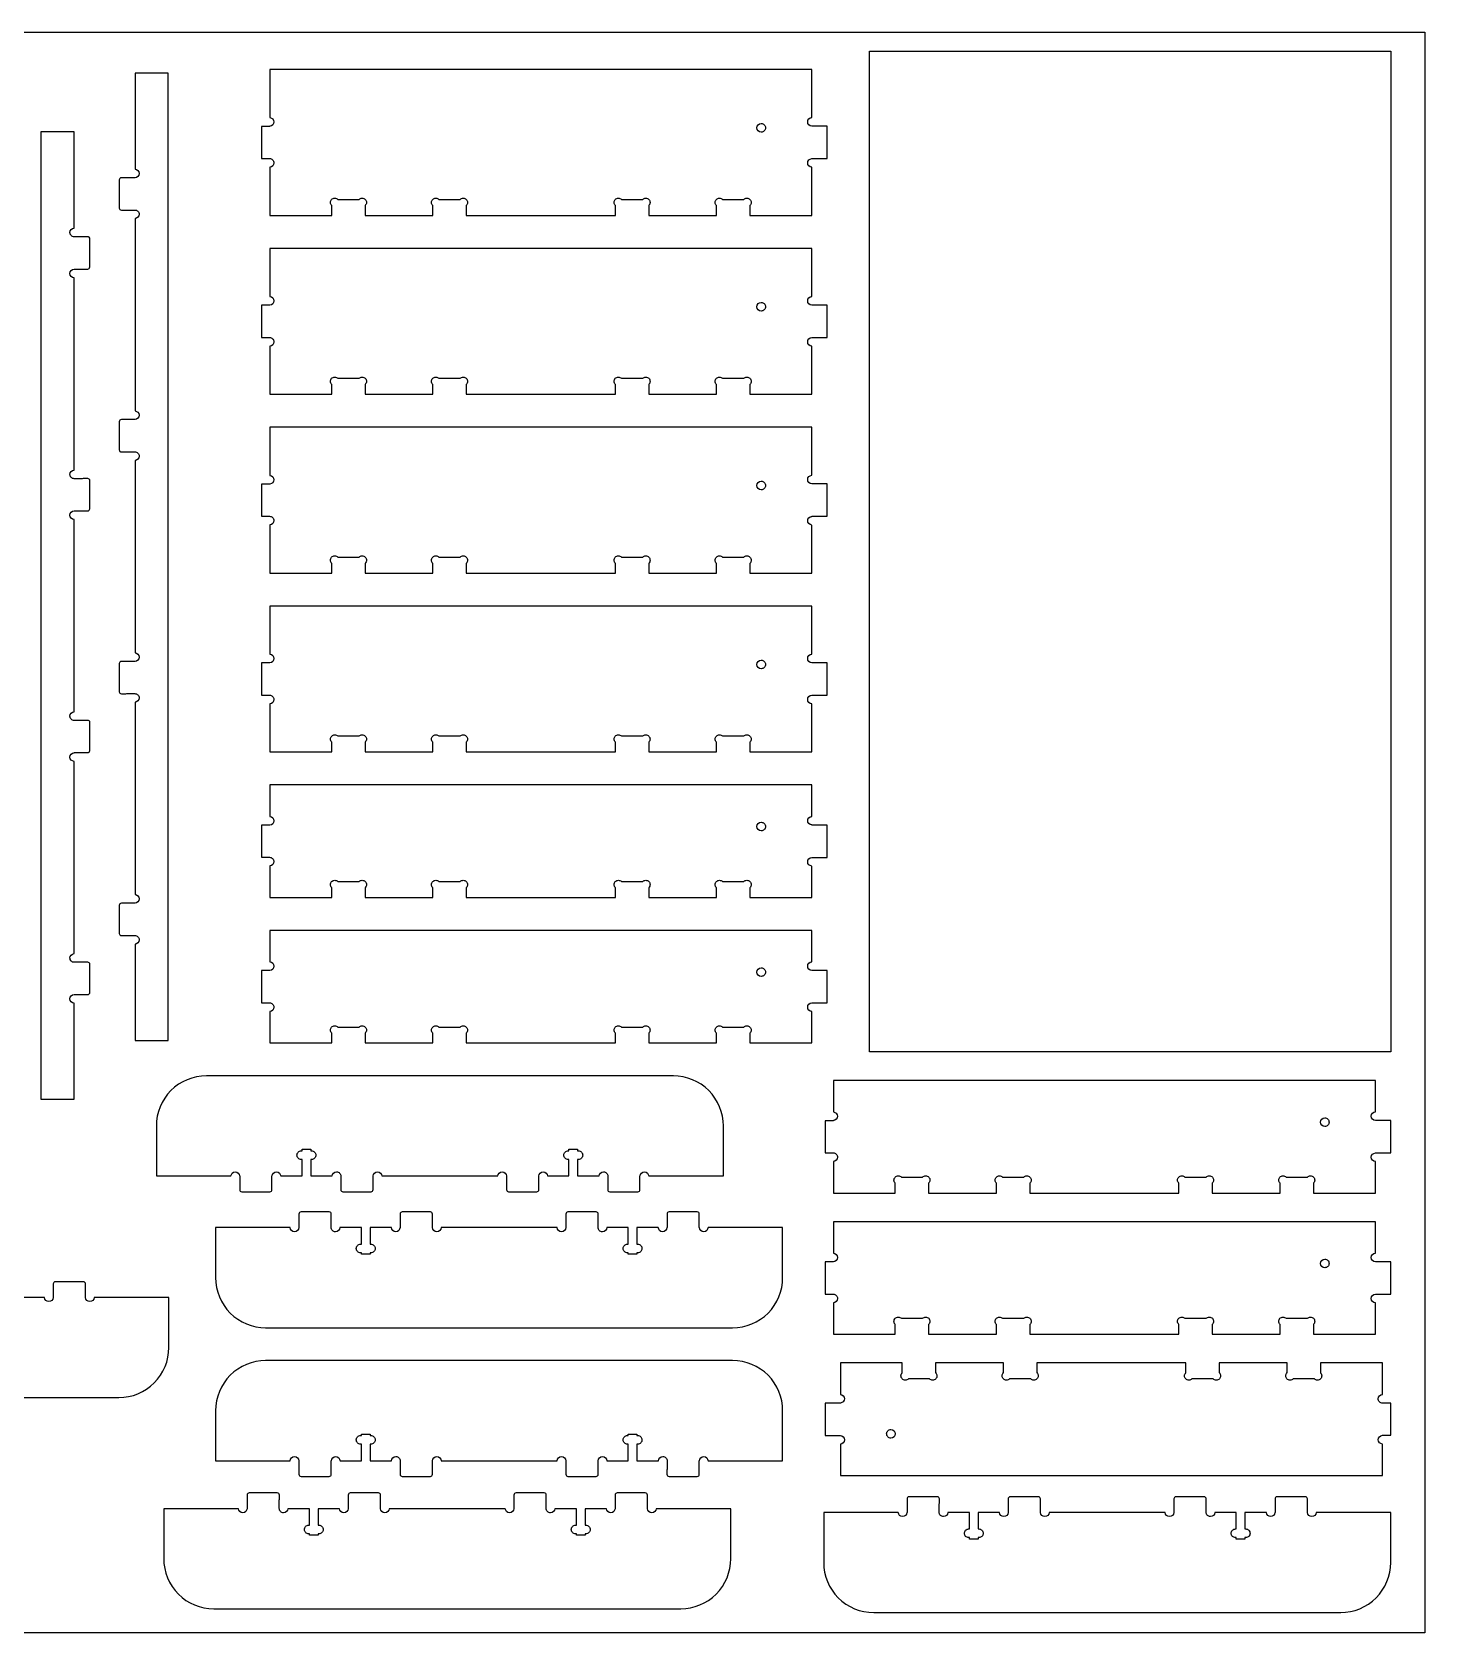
# Model space of a CAD drawing. Header units: millimetres. Extents: x 2352 to 2545, y 2416 to 2614.
# Drawn here: x 2502.78 to 2544.54, y 2465.46 to 2513.46 of the extents above; entities that cross this region are included whole.
import ezdxf

# ---------------------------------------------------------------- set-up
doc = ezdxf.new("R2010")
doc.units = ezdxf.units.MM
doc.layers.add('Layer_1', color=70, linetype='Continuous')

msp = doc.modelspace()

# ---------------------------------------------------------------- linework, layer by layer
at = {"layer": 'Layer_1'}
for points in [[(2448.54, 2513.462), (2544.538, 2513.462), (2544.538, 2465.464), (2448.54, 2465.464)], [(2543.51, 2482.889), (2527.887, 2482.889), (2527.887, 2512.887), (2543.51, 2512.887)]]:
    msp.add_lwpolyline(points, close=True, dxfattribs=at)
for points in [[(2505.59, 2493.622), (2505.62, 2493.626), (2505.86, 2493.626, -0.41581), (2505.99, 2493.496, -0.399408), (2505.867, 2493.366), (2505.867, 2487.602, -0.401448), (2505.99, 2487.472, -0.401505), (2505.867, 2487.343), (2505.867, 2487.341), (2505.803, 2487.341), (2505.612, 2487.341), (2505.457, 2487.341, 0.413091), (2505.395, 2487.279), (2505.395, 2486.435, 0.416746), (2505.457, 2486.372), (2505.59, 2486.372), (2505.62, 2486.376), (2505.86, 2486.376, -0.415804), (2505.99, 2486.246, -0.399395), (2505.867, 2486.116), (2505.867, 2483.232), (2506.865, 2483.232), (2506.865, 2512.231), (2506.865, 2512.231), (2505.867, 2512.231), (2505.867, 2509.352, -0.40144), (2505.99, 2509.223, -0.401505), (2505.867, 2509.093), (2505.867, 2509.091), (2505.803, 2509.091), (2505.612, 2509.091), (2505.457, 2509.091, 0.413186), (2505.395, 2509.029), (2505.395, 2508.185, 0.416746), (2505.457, 2508.123), (2505.59, 2508.123), (2505.62, 2508.126), (2505.86, 2508.126, -0.41581), (2505.99, 2507.997, -0.399395), (2505.867, 2507.867), (2505.867, 2502.102, -0.401448), (2505.99, 2501.972, -0.401505), (2505.867, 2501.843), (2505.867, 2501.841), (2505.803, 2501.841), (2505.612, 2501.841), (2505.457, 2501.841, 0.413091), (2505.395, 2501.779), (2505.395, 2500.935, 0.416746), (2505.457, 2500.872), (2505.59, 2500.872), (2505.62, 2500.876), (2505.86, 2500.876, -0.415804), (2505.99, 2500.746, -0.399395), (2505.867, 2500.616), (2505.867, 2494.852, -0.401458), (2505.99, 2494.722, -0.401526), (2505.867, 2494.593), (2505.867, 2494.591), (2505.803, 2494.591), (2505.612, 2494.591), (2505.457, 2494.591, 0.413083), (2505.395, 2494.529), (2505.395, 2493.685, 0.416746), (2505.457, 2493.622)], [(2509.661, 2509.669), (2509.901, 2509.669, -0.41591), (2510.031, 2509.539, -0.402382), (2509.907, 2509.409), (2509.907, 2507.965), (2511.764, 2507.965), (2511.764, 2508.257, -0.208691), (2511.724, 2508.351, -0.415916), (2511.854, 2508.481, -0.196985), (2511.945, 2508.444), (2512.584, 2508.444, -0.197135), (2512.674, 2508.481, -0.41434), (2512.805, 2508.351, -0.20212), (2512.764, 2508.257), (2512.764, 2507.965), (2514.796, 2507.965), (2514.796, 2508.257, -0.208671), (2514.755, 2508.351, -0.41597), (2514.885, 2508.481, -0.196514), (2514.976, 2508.444), (2515.615, 2508.444, -0.196368), (2515.706, 2508.481, -0.416772), (2515.836, 2508.351, -0.20203), (2515.796, 2508.257), (2515.796, 2507.965), (2520.267, 2507.965), (2520.267, 2508.257, -0.208671), (2520.227, 2508.351, -0.415906), (2520.356, 2508.481, -0.196072), (2520.447, 2508.444), (2521.086, 2508.444, -0.196726), (2521.177, 2508.481, -0.416772), (2521.307, 2508.351, -0.20203), (2521.267, 2508.257), (2521.267, 2507.965), (2523.298, 2507.965), (2523.298, 2508.257, -0.209201), (2523.258, 2508.351, -0.415916), (2523.388, 2508.481, -0.196952), (2523.479, 2508.444), (2524.117, 2508.444, -0.196682), (2524.208, 2508.481, -0.416748), (2524.338, 2508.351, -0.202215), (2524.298, 2508.257), (2524.298, 2507.965), (2526.155, 2507.965), (2526.155, 2509.407, -0.400041), (2526.032, 2509.536, -0.401943), (2526.155, 2509.666), (2526.155, 2509.668), (2526.424, 2509.668), (2526.615, 2509.668), (2526.615, 2510.636), (2526.237, 2510.636), (2526.155, 2510.636), (2526.155, 2510.638, -0.401766), (2526.032, 2510.768, -0.402555), (2526.155, 2510.898), (2526.155, 2512.339), (2509.907, 2512.339), (2509.907, 2512.339), (2509.907, 2510.895, -0.402889), (2510.031, 2510.765, -0.403031), (2509.907, 2510.635), (2509.907, 2510.634), (2509.844, 2510.634), (2509.657, 2510.634), (2509.657, 2509.668)], [(2504.317, 2500.075), (2504.286, 2500.071), (2504.047, 2500.071, -0.41594), (2503.917, 2500.201, -0.399463), (2504.04, 2500.331), (2504.04, 2506.095, -0.401323), (2503.917, 2506.225, -0.401561), (2504.04, 2506.355), (2504.04, 2506.357), (2504.104, 2506.357), (2504.294, 2506.357), (2504.45, 2506.357, 0.413165), (2504.512, 2506.419), (2504.512, 2507.263, 0.416613), (2504.45, 2507.325), (2504.317, 2507.325), (2504.286, 2507.321), (2504.047, 2507.321, -0.415935), (2503.917, 2507.451, -0.39945), (2504.04, 2507.581), (2504.04, 2510.465), (2503.042, 2510.465), (2503.042, 2481.467), (2503.042, 2481.467), (2504.04, 2481.467), (2504.04, 2484.345, -0.401315), (2503.917, 2484.475, -0.401561), (2504.04, 2484.605), (2504.04, 2484.606), (2504.104, 2484.606), (2504.294, 2484.606), (2504.45, 2484.606, 0.413259), (2504.512, 2484.669), (2504.512, 2485.512, 0.416613), (2504.45, 2485.575), (2504.317, 2485.575), (2504.286, 2485.571), (2504.047, 2485.571, -0.415935), (2503.917, 2485.701, -0.399566), (2504.04, 2485.831), (2504.04, 2491.595, -0.401323), (2503.917, 2491.725, -0.401561), (2504.04, 2491.855), (2504.04, 2491.857), (2504.104, 2491.857), (2504.294, 2491.857), (2504.45, 2491.857, 0.413165), (2504.512, 2491.919), (2504.512, 2492.763, 0.416613), (2504.45, 2492.825), (2504.317, 2492.825), (2504.286, 2492.822), (2504.047, 2492.822, -0.415935), (2503.917, 2492.951, -0.39945), (2504.04, 2493.081), (2504.04, 2498.845, -0.401333), (2503.917, 2498.975, -0.401582), (2504.04, 2499.105), (2504.04, 2499.107), (2504.104, 2499.107), (2504.294, 2499.107), (2504.45, 2499.107, 0.413176), (2504.512, 2499.169), (2504.512, 2500.013, 0.416613), (2504.45, 2500.075)], [(2524.638, 2510.46, -0.413301), (2524.509, 2510.59, -0.413316), (2524.638, 2510.719, -0.414338), (2524.768, 2510.59, -0.414937)], [(2509.661, 2504.306), (2509.901, 2504.306, -0.41591), (2510.031, 2504.177, -0.402382), (2509.907, 2504.047), (2509.907, 2502.603), (2511.764, 2502.603), (2511.764, 2502.894, -0.208662), (2511.724, 2502.988, -0.415916), (2511.854, 2503.118, -0.196985), (2511.945, 2503.081), (2512.584, 2503.081, -0.197135), (2512.674, 2503.118, -0.414331), (2512.805, 2502.988, -0.202103), (2512.764, 2502.894), (2512.764, 2502.603), (2514.796, 2502.603), (2514.796, 2502.894, -0.208671), (2514.755, 2502.988, -0.415976), (2514.885, 2503.118, -0.196554), (2514.976, 2503.081), (2515.615, 2503.081, -0.196368), (2515.706, 2503.118, -0.416772), (2515.836, 2502.988, -0.20203), (2515.796, 2502.894), (2515.796, 2502.603), (2520.267, 2502.603), (2520.267, 2502.894, -0.208671), (2520.227, 2502.988, -0.415906), (2520.356, 2503.118, -0.196072), (2520.447, 2503.081), (2521.086, 2503.081, -0.196726), (2521.177, 2503.118, -0.416772), (2521.307, 2502.988, -0.20203), (2521.267, 2502.894), (2521.267, 2502.603), (2523.298, 2502.603), (2523.298, 2502.894, -0.209201), (2523.258, 2502.988, -0.415916), (2523.388, 2503.118, -0.196952), (2523.479, 2503.081), (2524.117, 2503.081, -0.196682), (2524.208, 2503.118, -0.416748), (2524.338, 2502.988, -0.202215), (2524.298, 2502.894), (2524.298, 2502.603), (2526.155, 2502.603), (2526.155, 2504.044, -0.400041), (2526.032, 2504.174, -0.401943), (2526.155, 2504.304), (2526.155, 2504.305), (2526.424, 2504.305), (2526.615, 2504.305), (2526.615, 2505.274), (2526.237, 2505.274), (2526.155, 2505.274), (2526.155, 2505.276, -0.401766), (2526.032, 2505.405, -0.402555), (2526.155, 2505.535), (2526.155, 2506.977), (2509.907, 2506.977), (2509.907, 2506.977), (2509.907, 2505.532, -0.402889), (2510.031, 2505.403, -0.403031), (2509.907, 2505.273), (2509.907, 2505.271), (2509.844, 2505.271), (2509.657, 2505.271), (2509.657, 2504.306)], [(2524.638, 2505.098, -0.413301), (2524.509, 2505.227, -0.413316), (2524.638, 2505.357, -0.414338), (2524.768, 2505.227, -0.414937)], [(2509.661, 2498.944), (2509.901, 2498.944, -0.41591), (2510.031, 2498.814, -0.402393), (2509.907, 2498.685), (2509.907, 2497.241), (2511.764, 2497.241), (2511.764, 2497.532, -0.208662), (2511.724, 2497.626, -0.415916), (2511.854, 2497.756, -0.196985), (2511.945, 2497.719), (2512.584, 2497.719, -0.197135), (2512.674, 2497.756, -0.41434), (2512.805, 2497.626, -0.202103), (2512.764, 2497.532), (2512.764, 2497.241), (2514.796, 2497.241), (2514.796, 2497.532, -0.208671), (2514.755, 2497.626, -0.41597), (2514.885, 2497.756, -0.196514), (2514.976, 2497.719), (2515.615, 2497.719, -0.196368), (2515.706, 2497.756, -0.416772), (2515.836, 2497.626, -0.20203), (2515.796, 2497.532), (2515.796, 2497.241), (2520.267, 2497.241), (2520.267, 2497.532, -0.208671), (2520.227, 2497.626, -0.415906), (2520.356, 2497.756, -0.196072), (2520.447, 2497.719), (2521.086, 2497.719, -0.196726), (2521.177, 2497.756, -0.416772), (2521.307, 2497.626, -0.20203), (2521.267, 2497.532), (2521.267, 2497.241), (2523.298, 2497.241), (2523.298, 2497.532, -0.209201), (2523.258, 2497.626, -0.415916), (2523.388, 2497.756, -0.196952), (2523.479, 2497.719), (2524.117, 2497.719, -0.196682), (2524.208, 2497.756, -0.416748), (2524.338, 2497.626, -0.202215), (2524.298, 2497.532), (2524.298, 2497.241), (2526.155, 2497.241), (2526.155, 2498.682, -0.400041), (2526.032, 2498.812, -0.401943), (2526.155, 2498.941), (2526.155, 2498.943), (2526.424, 2498.943), (2526.615, 2498.943), (2526.615, 2499.912), (2526.237, 2499.912), (2526.155, 2499.912), (2526.155, 2499.913, -0.401766), (2526.032, 2500.043, -0.402555), (2526.155, 2500.173), (2526.155, 2501.614), (2509.907, 2501.614), (2509.907, 2501.614), (2509.907, 2500.17, -0.402889), (2510.031, 2500.041, -0.403031), (2509.907, 2499.911), (2509.907, 2499.909), (2509.844, 2499.909), (2509.657, 2499.909), (2509.657, 2498.944)], [(2524.638, 2499.736, -0.413301), (2524.509, 2499.865, -0.413316), (2524.638, 2499.994, -0.414338), (2524.768, 2499.865, -0.414937)], [(2509.661, 2493.582), (2509.901, 2493.582, -0.415916), (2510.031, 2493.452, -0.402393), (2509.907, 2493.322), (2509.907, 2491.878), (2511.764, 2491.878), (2511.764, 2492.17, -0.208662), (2511.724, 2492.264, -0.415916), (2511.854, 2492.393, -0.196985), (2511.945, 2492.357), (2512.584, 2492.357, -0.197135), (2512.674, 2492.393, -0.414331), (2512.805, 2492.264, -0.202103), (2512.764, 2492.17), (2512.764, 2491.878), (2514.796, 2491.878), (2514.796, 2492.17, -0.208671), (2514.755, 2492.264, -0.41597), (2514.885, 2492.393, -0.196514), (2514.976, 2492.357), (2515.615, 2492.357, -0.196368), (2515.706, 2492.393, -0.416772), (2515.836, 2492.264, -0.20203), (2515.796, 2492.17), (2515.796, 2491.878), (2520.267, 2491.878), (2520.267, 2492.17, -0.208671), (2520.227, 2492.264, -0.415906), (2520.356, 2492.393, -0.196072), (2520.447, 2492.357), (2521.086, 2492.357, -0.196726), (2521.177, 2492.393, -0.416772), (2521.307, 2492.264, -0.20203), (2521.267, 2492.17), (2521.267, 2491.878), (2523.298, 2491.878), (2523.298, 2492.17, -0.209201), (2523.258, 2492.264, -0.415916), (2523.388, 2492.393, -0.196952), (2523.479, 2492.357), (2524.117, 2492.357, -0.196682), (2524.208, 2492.393, -0.416748), (2524.338, 2492.264, -0.202215), (2524.298, 2492.17), (2524.298, 2491.878), (2526.155, 2491.878), (2526.155, 2493.32, -0.400035), (2526.032, 2493.449, -0.401933), (2526.155, 2493.579), (2526.155, 2493.581), (2526.424, 2493.581), (2526.615, 2493.581), (2526.615, 2494.549), (2526.237, 2494.549), (2526.155, 2494.549), (2526.155, 2494.551, -0.401766), (2526.032, 2494.681, -0.402555), (2526.155, 2494.81), (2526.155, 2496.252), (2509.907, 2496.252), (2509.907, 2496.252), (2509.907, 2494.808, -0.402894), (2510.031, 2494.678, -0.403022), (2509.907, 2494.548), (2509.907, 2494.547), (2509.844, 2494.547), (2509.657, 2494.547), (2509.657, 2493.581)], [(2524.638, 2494.373, -0.413301), (2524.509, 2494.503, -0.413316), (2524.638, 2494.632, -0.414338), (2524.768, 2494.503, -0.414937)], [(2509.661, 2488.719), (2509.901, 2488.719, -0.415916), (2510.031, 2488.589, -0.402393), (2509.907, 2488.46), (2509.907, 2487.516), (2511.764, 2487.516), (2511.764, 2487.807, -0.208691), (2511.724, 2487.901, -0.415916), (2511.854, 2488.031, -0.196985), (2511.945, 2487.994), (2512.584, 2487.994, -0.197135), (2512.674, 2488.031, -0.41434), (2512.805, 2487.901, -0.20212), (2512.764, 2487.807), (2512.764, 2487.516), (2514.796, 2487.516), (2514.796, 2487.807, -0.208671), (2514.755, 2487.901, -0.41597), (2514.885, 2488.031, -0.196514), (2514.976, 2487.994), (2515.615, 2487.994, -0.196758), (2515.706, 2488.031, -0.416772), (2515.836, 2487.901, -0.202023), (2515.796, 2487.807), (2515.796, 2487.516), (2520.267, 2487.516), (2520.267, 2487.807, -0.208671), (2520.227, 2487.901, -0.415906), (2520.356, 2488.031, -0.195634), (2520.447, 2487.994), (2521.086, 2487.994, -0.196726), (2521.177, 2488.031, -0.416772), (2521.307, 2487.901, -0.20203), (2521.267, 2487.807), (2521.267, 2487.516), (2523.298, 2487.516), (2523.298, 2487.807, -0.209201), (2523.258, 2487.901, -0.415916), (2523.388, 2488.031, -0.196952), (2523.479, 2487.994), (2524.117, 2487.994, -0.196682), (2524.208, 2488.031, -0.416748), (2524.338, 2487.901, -0.202215), (2524.298, 2487.807), (2524.298, 2487.516), (2526.155, 2487.516), (2526.155, 2488.457, -0.400087), (2526.032, 2488.587, -0.401933), (2526.155, 2488.717), (2526.155, 2488.718), (2526.424, 2488.718), (2526.615, 2488.718), (2526.615, 2489.687), (2526.237, 2489.687), (2526.155, 2489.687), (2526.155, 2489.689, -0.401817), (2526.032, 2489.818, -0.402555), (2526.155, 2489.948), (2526.155, 2490.889), (2509.907, 2490.889), (2509.907, 2490.889), (2509.907, 2489.945, -0.402945), (2510.031, 2489.816, -0.403047), (2509.907, 2489.686), (2509.907, 2489.684), (2509.844, 2489.684), (2509.657, 2489.684), (2509.657, 2488.719)], [(2524.638, 2489.511, -0.413301), (2524.509, 2489.64, -0.413316), (2524.638, 2489.77, -0.414338), (2524.768, 2489.64, -0.414937)], [(2509.661, 2484.357), (2509.901, 2484.357, -0.415916), (2510.031, 2484.227, -0.402393), (2509.907, 2484.098), (2509.907, 2483.153), (2511.764, 2483.153), (2511.764, 2483.445, -0.208662), (2511.724, 2483.539, -0.415916), (2511.854, 2483.669, -0.196985), (2511.945, 2483.632), (2512.584, 2483.632, -0.197135), (2512.674, 2483.669, -0.41434), (2512.805, 2483.539, -0.202103), (2512.764, 2483.445), (2512.764, 2483.153), (2514.796, 2483.153), (2514.796, 2483.445, -0.208671), (2514.755, 2483.539, -0.41597), (2514.885, 2483.669, -0.196514), (2514.976, 2483.632), (2515.615, 2483.632, -0.196726), (2515.706, 2483.669, -0.416772), (2515.836, 2483.539, -0.20203), (2515.796, 2483.445), (2515.796, 2483.153), (2520.267, 2483.153), (2520.267, 2483.445, -0.208671), (2520.227, 2483.539, -0.415906), (2520.356, 2483.669, -0.195634), (2520.447, 2483.632), (2521.086, 2483.632, -0.196726), (2521.177, 2483.669, -0.416772), (2521.307, 2483.539, -0.20203), (2521.267, 2483.445), (2521.267, 2483.153), (2523.298, 2483.153), (2523.298, 2483.445, -0.209201), (2523.258, 2483.539, -0.415916), (2523.388, 2483.669, -0.196952), (2523.479, 2483.632), (2524.117, 2483.632, -0.196682), (2524.208, 2483.669, -0.416748), (2524.338, 2483.539, -0.202215), (2524.298, 2483.445), (2524.298, 2483.153), (2526.155, 2483.153), (2526.155, 2484.095, -0.400035), (2526.032, 2484.225, -0.401933), (2526.155, 2484.354), (2526.155, 2484.356), (2526.424, 2484.356), (2526.615, 2484.356), (2526.615, 2485.324), (2526.237, 2485.324), (2526.155, 2485.324), (2526.155, 2485.326, -0.401766), (2526.032, 2485.456, -0.402555), (2526.155, 2485.586), (2526.155, 2486.527), (2509.907, 2486.527), (2509.907, 2486.527), (2509.907, 2485.583, -0.402894), (2510.031, 2485.453, -0.403022), (2509.907, 2485.324), (2509.907, 2485.322), (2509.844, 2485.322), (2509.657, 2485.322), (2509.657, 2484.357)], [(2524.638, 2485.149, -0.413301), (2524.509, 2485.278, -0.413316), (2524.638, 2485.407, -0.414338), (2524.768, 2485.278, -0.414937)], [(2520.037, 2478.89), (2520.037, 2478.757, 0.413465), (2520.099, 2478.695), (2520.943, 2478.695, 0.416755), (2521.005, 2478.757), (2521.005, 2478.912), (2521.005, 2479.103), (2521.005, 2479.166), (2521.007, 2479.166, -0.40208), (2521.137, 2479.29, -0.402929), (2521.266, 2479.166), (2522.005, 2479.166), (2523.504, 2479.166), (2523.504, 2480.664), (2523.504, 2480.665, 0.415452), (2522.005, 2482.165), (2508.005, 2482.165, 0.415381), (2506.506, 2480.665), (2506.506, 2480.664), (2506.506, 2479.166), (2506.506, 2479.166), (2508.005, 2479.166), (2508.743, 2479.166, -0.402075), (2508.873, 2479.29, -0.402929), (2509.003, 2479.166), (2509.004, 2479.166), (2509.004, 2479.103), (2509.004, 2478.757, 0.41337), (2509.067, 2478.695), (2509.911, 2478.695, 0.416529), (2509.973, 2478.757), (2509.973, 2478.916), (2509.973, 2479.166), (2509.975, 2479.166, -0.403896), (2510.104, 2479.29, -0.403455), (2510.234, 2479.166), (2510.875, 2479.166), (2510.875, 2479.661), (2510.852, 2479.661, -0.414768), (2510.722, 2479.791, -0.416461), (2510.852, 2479.92), (2510.875, 2479.92), (2510.875, 2479.965), (2511.134, 2479.965), (2511.134, 2479.92), (2511.157, 2479.92, -0.416797), (2511.286, 2479.791, -0.41501), (2511.157, 2479.661), (2511.134, 2479.661), (2511.134, 2479.166), (2511.78, 2479.166, -0.403897), (2511.91, 2479.29, -0.416089), (2512.039, 2479.16), (2512.039, 2478.92, -0.095849), (2512.036, 2478.89), (2512.036, 2478.757, 0.413456), (2512.098, 2478.695), (2512.942, 2478.695, 0.41655), (2513.004, 2478.757), (2513.004, 2478.912), (2513.004, 2479.103), (2513.004, 2479.166), (2513.006, 2479.166, -0.402126), (2513.136, 2479.29, -0.402943), (2513.265, 2479.166), (2516.744, 2479.166, -0.40207), (2516.874, 2479.29, -0.402939), (2517.004, 2479.166), (2517.005, 2479.166), (2517.005, 2479.103), (2517.005, 2478.757, 0.413456), (2517.068, 2478.695), (2517.912, 2478.695, 0.41655), (2517.974, 2478.757), (2517.974, 2478.916), (2517.974, 2479.166), (2517.976, 2479.166, -0.403907), (2518.105, 2479.29, -0.403595), (2518.235, 2479.166), (2518.876, 2479.166), (2518.876, 2479.661), (2518.853, 2479.661, -0.414792), (2518.723, 2479.791, -0.416401), (2518.853, 2479.92), (2518.876, 2479.92), (2518.876, 2479.965), (2519.135, 2479.965), (2519.135, 2479.92), (2519.158, 2479.92, -0.416772), (2519.287, 2479.791, -0.41507), (2519.158, 2479.661), (2519.135, 2479.661), (2519.135, 2479.166), (2519.781, 2479.166, -0.403902), (2519.911, 2479.29, -0.416089), (2520.04, 2479.16), (2520.04, 2478.92, -0.095849)], [(2526.556, 2479.858), (2526.796, 2479.858, -0.415976), (2526.926, 2479.728, -0.402507), (2526.802, 2479.599), (2526.802, 2478.654), (2528.659, 2478.654), (2528.659, 2478.946, -0.208775), (2528.619, 2479.04, -0.415952), (2528.749, 2479.17, -0.196869), (2528.84, 2479.133), (2529.478, 2479.133, -0.197202), (2529.569, 2479.17, -0.416809), (2529.699, 2479.04, -0.202466), (2529.659, 2478.946), (2529.659, 2478.654), (2531.69, 2478.654), (2531.69, 2478.946, -0.208746), (2531.65, 2479.04, -0.416012), (2531.78, 2479.17, -0.196398), (2531.871, 2479.133), (2532.51, 2479.133, -0.196835), (2532.601, 2479.17, -0.416703), (2532.731, 2479.04, -0.202369), (2532.69, 2478.946), (2532.69, 2478.654), (2537.162, 2478.654), (2537.162, 2478.946, -0.208755), (2537.121, 2479.04, -0.415947), (2537.251, 2479.17, -0.195518), (2537.342, 2479.133), (2537.981, 2479.133, -0.196831), (2538.072, 2479.17, -0.416703), (2538.202, 2479.04, -0.202369), (2538.162, 2478.946), (2538.162, 2478.654), (2540.193, 2478.654), (2540.193, 2478.946, -0.209314), (2540.153, 2479.04, -0.415952), (2540.282, 2479.17, -0.196874), (2540.373, 2479.133), (2541.012, 2479.133, -0.196821), (2541.103, 2479.17, -0.416679), (2541.233, 2479.04, -0.202578), (2541.193, 2478.946), (2541.193, 2478.654), (2543.05, 2478.654), (2543.05, 2479.596, -0.399997), (2542.927, 2479.726, -0.401899), (2543.05, 2479.855), (2543.05, 2479.857), (2543.319, 2479.857), (2543.51, 2479.857), (2543.51, 2480.825), (2543.132, 2480.825), (2543.05, 2480.825), (2543.05, 2480.827, -0.40177), (2542.927, 2480.957, -0.402306), (2543.05, 2481.087), (2543.05, 2482.028), (2526.802, 2482.028), (2526.802, 2482.028), (2526.802, 2481.084, -0.402895), (2526.926, 2480.954, -0.403022), (2526.802, 2480.825), (2526.802, 2480.823), (2526.739, 2480.823), (2526.552, 2480.823), (2526.552, 2479.858)], [(2541.533, 2480.65, -0.41331), (2541.404, 2480.779, -0.413203), (2541.533, 2480.908, -0.414371), (2541.663, 2480.779, -0.414947)], [(2511.751, 2477.892), (2511.751, 2478.025, 0.413465), (2511.689, 2478.087), (2510.845, 2478.087, 0.416755), (2510.782, 2478.025), (2510.782, 2477.87), (2510.782, 2477.679), (2510.782, 2477.616), (2510.781, 2477.616, -0.402074), (2510.651, 2477.492, -0.402927), (2510.521, 2477.616), (2509.783, 2477.616), (2508.284, 2477.616), (2508.284, 2476.118), (2508.284, 2476.117, 0.415451), (2509.783, 2474.617), (2523.783, 2474.617, 0.415381), (2525.282, 2476.117), (2525.282, 2476.118), (2525.282, 2477.616), (2525.282, 2477.616), (2523.783, 2477.616), (2523.045, 2477.616, -0.402075), (2522.915, 2477.492, -0.402929), (2522.785, 2477.616), (2522.783, 2477.616), (2522.783, 2477.679), (2522.783, 2478.025, 0.413382), (2522.721, 2478.087), (2521.877, 2478.087, 0.416529), (2521.815, 2478.025), (2521.815, 2477.866), (2521.815, 2477.616), (2521.813, 2477.616, -0.403896), (2521.683, 2477.492, -0.403447), (2521.554, 2477.616), (2520.913, 2477.616), (2520.913, 2477.121), (2520.936, 2477.121, -0.414777), (2521.065, 2476.991, -0.416457), (2520.936, 2476.862), (2520.913, 2476.862), (2520.913, 2476.817), (2520.654, 2476.817), (2520.654, 2476.862), (2520.631, 2476.862, -0.414257), (2520.502, 2476.991, -0.415006), (2520.631, 2477.121), (2520.654, 2477.121), (2520.654, 2477.616), (2520.008, 2477.616, -0.403902), (2519.878, 2477.492, -0.416089), (2519.748, 2477.622), (2519.748, 2477.862, -0.095593), (2519.752, 2477.892), (2519.752, 2478.025, 0.413465), (2519.69, 2478.087), (2518.846, 2478.087, 0.416529), (2518.783, 2478.025), (2518.783, 2477.87), (2518.783, 2477.679), (2518.783, 2477.616), (2518.782, 2477.616, -0.402126), (2518.652, 2477.492, -0.402954), (2518.522, 2477.616), (2515.044, 2477.616, -0.402065), (2514.914, 2477.492, -0.402919), (2514.784, 2477.616), (2514.782, 2477.616), (2514.782, 2477.679), (2514.782, 2478.025, 0.413465), (2514.72, 2478.087), (2513.876, 2478.087, 0.416524), (2513.814, 2478.025), (2513.814, 2477.866), (2513.814, 2477.616), (2513.812, 2477.616, -0.403902), (2513.682, 2477.492, -0.403593), (2513.553, 2477.616), (2512.912, 2477.616), (2512.912, 2477.121), (2512.935, 2477.121, -0.414792), (2513.064, 2476.991, -0.416401), (2512.935, 2476.862), (2512.912, 2476.862), (2512.912, 2476.817), (2512.653, 2476.817), (2512.653, 2476.862), (2512.63, 2476.862, -0.416772), (2512.501, 2476.991, -0.41507), (2512.63, 2477.121), (2512.653, 2477.121), (2512.653, 2477.616), (2512.007, 2477.616, -0.403906), (2511.877, 2477.492, -0.416092), (2511.747, 2477.622), (2511.747, 2477.862, -0.095556)], [(2526.556, 2475.624), (2526.796, 2475.624, -0.415906), (2526.926, 2475.494, -0.40238), (2526.802, 2475.364), (2526.802, 2474.42), (2528.659, 2474.42), (2528.659, 2474.712, -0.20872), (2528.619, 2474.806, -0.415916), (2528.749, 2474.936, -0.196985), (2528.84, 2474.899), (2529.478, 2474.899, -0.197097), (2529.569, 2474.936, -0.414328), (2529.699, 2474.806, -0.202085), (2529.659, 2474.712), (2529.659, 2474.42), (2531.69, 2474.42), (2531.69, 2474.712, -0.208691), (2531.65, 2474.806, -0.415976), (2531.78, 2474.936, -0.196514), (2531.871, 2474.899), (2532.51, 2474.899, -0.19673), (2532.601, 2474.936, -0.416772), (2532.731, 2474.806, -0.201987), (2532.69, 2474.712), (2532.69, 2474.42), (2537.162, 2474.42), (2537.162, 2474.712, -0.2087), (2537.121, 2474.806, -0.41591), (2537.251, 2474.936, -0.195634), (2537.342, 2474.899), (2537.981, 2474.899, -0.196726), (2538.072, 2474.936, -0.416772), (2538.202, 2474.806, -0.201987), (2538.162, 2474.712), (2538.162, 2474.42), (2540.193, 2474.42), (2540.193, 2474.712, -0.209259), (2540.153, 2474.806, -0.415916), (2540.282, 2474.936, -0.19699), (2540.373, 2474.899), (2541.012, 2474.899, -0.196716), (2541.103, 2474.936, -0.416748), (2541.233, 2474.806, -0.202197), (2541.193, 2474.712), (2541.193, 2474.42), (2543.05, 2474.42), (2543.05, 2475.362, -0.400002), (2542.927, 2475.492, -0.401934), (2543.05, 2475.621), (2543.05, 2475.622), (2543.319, 2475.622), (2543.51, 2475.622), (2543.51, 2476.591), (2543.132, 2476.591), (2543.05, 2476.591), (2543.05, 2476.593, -0.401779), (2542.927, 2476.723, -0.402546), (2543.05, 2476.853), (2543.05, 2477.794), (2526.802, 2477.794), (2526.802, 2477.794), (2526.802, 2476.85, -0.40288), (2526.926, 2476.72, -0.402917), (2526.802, 2476.591), (2526.802, 2476.589), (2526.739, 2476.589), (2526.552, 2476.589), (2526.552, 2475.624)], [(2541.533, 2476.416, -0.41331), (2541.404, 2476.545, -0.413312), (2541.533, 2476.674, -0.414326), (2541.663, 2476.545, -0.414947)], [(2521.814, 2470.354), (2521.814, 2470.221, 0.41349), (2521.877, 2470.159), (2522.721, 2470.159, 0.416735), (2522.783, 2470.221), (2522.783, 2470.376), (2522.783, 2470.567), (2522.783, 2470.63), (2522.785, 2470.63, -0.402062), (2522.915, 2470.754, -0.402937), (2523.044, 2470.63), (2523.782, 2470.63), (2525.282, 2470.63), (2525.282, 2472.128), (2525.282, 2472.129, 0.415451), (2523.782, 2473.629), (2509.783, 2473.629, 0.415381), (2508.284, 2472.129), (2508.284, 2472.128), (2508.284, 2470.63), (2508.284, 2470.63), (2509.783, 2470.63), (2510.521, 2470.63, -0.402063), (2510.651, 2470.754, -0.402939), (2510.78, 2470.63), (2510.782, 2470.63), (2510.782, 2470.567), (2510.782, 2470.221, 0.413407), (2510.845, 2470.159), (2511.688, 2470.159, 0.416509), (2511.751, 2470.221), (2511.751, 2470.38), (2511.751, 2470.63), (2511.753, 2470.63, -0.403884), (2511.882, 2470.754, -0.403457), (2512.012, 2470.63), (2512.653, 2470.63), (2512.653, 2471.125), (2512.63, 2471.125, -0.414777), (2512.5, 2471.255, -0.416469), (2512.63, 2471.384), (2512.653, 2471.384), (2512.653, 2471.429), (2512.912, 2471.429), (2512.912, 2471.384), (2512.935, 2471.384, -0.416797), (2513.064, 2471.255, -0.415006), (2512.935, 2471.125), (2512.912, 2471.125), (2512.912, 2470.63), (2513.558, 2470.63, -0.403889), (2513.687, 2470.754, -0.416089), (2513.817, 2470.624), (2513.817, 2470.384, -0.095596), (2513.813, 2470.354), (2513.813, 2470.221, 0.41349), (2513.876, 2470.159), (2514.72, 2470.159, 0.416509), (2514.782, 2470.221), (2514.782, 2470.376), (2514.782, 2470.567), (2514.782, 2470.63), (2514.784, 2470.63, -0.402113), (2514.914, 2470.754, -0.402963), (2515.043, 2470.63), (2518.522, 2470.63, -0.402052), (2518.652, 2470.754, -0.402928), (2518.781, 2470.63), (2518.783, 2470.63), (2518.783, 2470.567), (2518.783, 2470.221, 0.41349), (2518.846, 2470.159), (2519.689, 2470.159, 0.416509), (2519.752, 2470.221), (2519.752, 2470.38), (2519.752, 2470.63), (2519.754, 2470.63, -0.403889), (2519.883, 2470.754, -0.403603), (2520.013, 2470.63), (2520.654, 2470.63), (2520.654, 2471.125), (2520.631, 2471.125, -0.414792), (2520.501, 2471.255, -0.416413), (2520.631, 2471.384), (2520.654, 2471.384), (2520.654, 2471.429), (2520.913, 2471.429), (2520.913, 2471.384), (2520.936, 2471.384, -0.416763), (2521.065, 2471.255, -0.41507), (2520.936, 2471.125), (2520.913, 2471.125), (2520.913, 2470.63), (2521.559, 2470.63, -0.403893), (2521.688, 2470.754, -0.416092), (2521.818, 2470.624), (2521.818, 2470.384, -0.095559)], [(2543.506, 2472.356), (2543.266, 2472.356, -0.415916), (2543.136, 2472.486, -0.402393), (2543.26, 2472.616), (2543.26, 2473.56), (2541.403, 2473.56), (2541.403, 2473.269, -0.20877), (2541.443, 2473.174, -0.415916), (2541.313, 2473.045, -0.196985), (2541.222, 2473.081), (2540.583, 2473.081, -0.197097), (2540.493, 2473.045, -0.414328), (2540.362, 2473.174, -0.202085), (2540.403, 2473.269), (2540.403, 2473.56), (2538.371, 2473.56), (2538.371, 2473.269, -0.20873), (2538.412, 2473.174, -0.41597), (2538.282, 2473.045, -0.196514), (2538.191, 2473.081), (2537.552, 2473.081, -0.196726), (2537.461, 2473.045, -0.416772), (2537.331, 2473.174, -0.201987), (2537.371, 2473.269), (2537.371, 2473.56), (2532.9, 2473.56), (2532.9, 2473.269, -0.20877), (2532.94, 2473.174, -0.41591), (2532.811, 2473.045, -0.195634), (2532.72, 2473.081), (2532.081, 2473.081, -0.196692), (2531.99, 2473.045, -0.416772), (2531.86, 2473.174, -0.201995), (2531.9, 2473.269), (2531.9, 2473.56), (2529.869, 2473.56), (2529.869, 2473.269, -0.209269), (2529.909, 2473.174, -0.41591), (2529.779, 2473.045, -0.19699), (2529.688, 2473.081), (2529.05, 2473.081, -0.196682), (2528.959, 2473.045, -0.416746), (2528.829, 2473.174, -0.20219), (2528.869, 2473.269), (2528.869, 2473.56), (2527.012, 2473.56), (2527.012, 2472.619, -0.400058), (2527.135, 2472.489, -0.401934), (2527.012, 2472.359), (2527.012, 2472.358), (2526.743, 2472.358), (2526.552, 2472.358), (2526.552, 2471.389), (2526.93, 2471.389), (2527.012, 2471.389), (2527.012, 2471.387, -0.401783), (2527.135, 2471.257, -0.402548), (2527.012, 2471.128), (2527.012, 2470.186), (2543.26, 2470.186), (2543.26, 2470.186), (2543.26, 2471.13, -0.402889), (2543.136, 2471.26, -0.403031), (2543.26, 2471.39), (2543.26, 2471.391), (2543.323, 2471.391), (2543.51, 2471.391), (2543.51, 2472.357)], [(2528.529, 2471.565, -0.413281), (2528.658, 2471.436, -0.413331), (2528.529, 2471.306, -0.41435), (2528.399, 2471.436, -0.41493)], [(2518.197, 2469.467), (2518.197, 2469.6, 0.413465), (2518.134, 2469.662), (2517.29, 2469.662, 0.416529), (2517.228, 2469.6), (2517.228, 2469.445), (2517.228, 2469.254), (2517.228, 2469.191), (2517.226, 2469.191, -0.402115), (2517.096, 2469.067, -0.402947), (2516.967, 2469.191), (2513.488, 2469.191, -0.402056), (2513.358, 2469.067, -0.402933), (2513.229, 2469.191), (2513.227, 2469.191), (2513.227, 2469.254), (2513.227, 2469.6, 0.413465), (2513.164, 2469.662), (2512.321, 2469.662, 0.416529), (2512.258, 2469.6), (2512.258, 2469.441), (2512.258, 2469.191), (2512.256, 2469.191, -0.403896), (2512.127, 2469.067, -0.403589), (2511.997, 2469.191), (2511.356, 2469.191), (2511.356, 2468.696), (2511.379, 2468.696, -0.414792), (2511.509, 2468.566, -0.416401), (2511.379, 2468.437), (2511.356, 2468.437), (2511.356, 2468.392), (2511.097, 2468.392), (2511.097, 2468.437), (2511.074, 2468.437, -0.416782), (2510.945, 2468.566, -0.415076), (2511.074, 2468.696), (2511.097, 2468.696), (2511.097, 2469.191), (2510.451, 2469.191, -0.403891), (2510.322, 2469.067, -0.416093), (2510.192, 2469.197), (2510.192, 2469.437, -0.095593), (2510.196, 2469.467), (2510.196, 2469.6, 0.413465), (2510.133, 2469.662), (2509.289, 2469.662, 0.416775), (2509.227, 2469.6), (2509.227, 2469.445), (2509.227, 2469.254), (2509.227, 2469.191), (2509.225, 2469.191, -0.402065), (2509.095, 2469.067, -0.402933), (2508.966, 2469.191), (2508.228, 2469.191), (2506.728, 2469.191), (2506.728, 2467.693), (2506.728, 2467.692, 0.41545), (2508.228, 2466.192), (2522.227, 2466.192, 0.415383), (2523.727, 2467.692), (2523.727, 2467.693), (2523.727, 2469.191), (2523.727, 2469.191), (2522.227, 2469.191), (2521.489, 2469.191, -0.402064), (2521.359, 2469.067, -0.402923), (2521.23, 2469.191), (2521.228, 2469.191), (2521.228, 2469.254), (2521.228, 2469.6, 0.41337), (2521.165, 2469.662), (2520.322, 2469.662, 0.416524), (2520.259, 2469.6), (2520.259, 2469.441), (2520.259, 2469.191), (2520.257, 2469.191, -0.403882), (2520.128, 2469.067, -0.403459), (2519.998, 2469.191), (2519.357, 2469.191), (2519.357, 2468.696), (2519.38, 2468.696, -0.414768), (2519.51, 2468.566, -0.416461), (2519.38, 2468.437), (2519.357, 2468.437), (2519.357, 2468.392), (2519.098, 2468.392), (2519.098, 2468.437), (2519.076, 2468.437, -0.416797), (2518.946, 2468.566, -0.41502), (2519.076, 2468.696), (2519.098, 2468.696), (2519.098, 2469.191), (2518.452, 2469.191, -0.403896), (2518.323, 2469.067, -0.416096), (2518.193, 2469.197), (2518.193, 2469.437, -0.095556)], [(2529.979, 2469.353), (2529.979, 2469.486, 0.413523), (2529.917, 2469.548), (2529.073, 2469.548, 0.416618), (2529.011, 2469.486), (2529.011, 2469.331), (2529.011, 2469.14), (2529.011, 2469.077), (2529.009, 2469.077, -0.402064), (2528.879, 2468.953, -0.402923), (2528.749, 2469.077), (2528.011, 2469.077), (2526.512, 2469.077), (2526.512, 2467.579), (2526.512, 2467.578, 0.41545), (2528.011, 2466.078), (2542.011, 2466.078, 0.415383), (2543.51, 2467.578), (2543.51, 2467.579), (2543.51, 2469.077), (2543.51, 2469.077), (2542.011, 2469.077), (2541.273, 2469.077, -0.40207), (2541.143, 2468.953, -0.402933), (2541.013, 2469.077), (2541.012, 2469.077), (2541.012, 2469.14), (2541.012, 2469.486, 0.41342), (2540.949, 2469.548), (2540.105, 2469.548, 0.416393), (2540.043, 2469.486), (2540.043, 2469.327), (2540.043, 2469.077), (2540.041, 2469.077, -0.403887), (2539.912, 2468.953, -0.403461), (2539.782, 2469.077), (2539.141, 2469.077), (2539.141, 2468.582), (2539.164, 2468.582, -0.414838), (2539.294, 2468.452, -0.416457), (2539.164, 2468.323), (2539.141, 2468.323), (2539.141, 2468.278), (2538.882, 2468.278), (2538.882, 2468.323), (2538.859, 2468.323, -0.416752), (2538.73, 2468.452, -0.414995), (2538.859, 2468.582), (2538.882, 2468.582), (2538.882, 2469.077), (2538.236, 2469.077, -0.403891), (2538.106, 2468.953, -0.416084), (2537.977, 2469.083), (2537.977, 2469.323, -0.093029), (2537.98, 2469.353), (2537.98, 2469.486, 0.413523), (2537.918, 2469.548), (2537.074, 2469.548, 0.416393), (2537.012, 2469.486), (2537.012, 2469.331), (2537.012, 2469.14), (2537.012, 2469.077), (2537.01, 2469.077, -0.40212), (2536.88, 2468.953, -0.402958), (2536.751, 2469.077), (2533.272, 2469.077, -0.402055), (2533.142, 2468.953, -0.402923), (2533.012, 2469.077), (2533.011, 2469.077), (2533.011, 2469.14), (2533.011, 2469.486, 0.413523), (2532.948, 2469.548), (2532.104, 2469.548, 0.416393), (2532.042, 2469.486), (2532.042, 2469.327), (2532.042, 2469.077), (2532.04, 2469.077, -0.403891), (2531.911, 2468.953, -0.403597), (2531.781, 2469.077), (2531.14, 2469.077), (2531.14, 2468.582), (2531.163, 2468.582, -0.414853), (2531.293, 2468.452, -0.416401), (2531.163, 2468.323), (2531.14, 2468.323), (2531.14, 2468.278), (2530.881, 2468.278), (2530.881, 2468.323), (2530.858, 2468.323, -0.416728), (2530.729, 2468.452, -0.415055), (2530.858, 2468.582), (2530.881, 2468.582), (2530.881, 2469.077), (2530.235, 2469.077, -0.403896), (2530.105, 2468.953, -0.416086), (2529.976, 2469.083), (2529.976, 2469.323, -0.092991)]]:
    msp.add_lwpolyline(points, format="xyb", close=True, dxfattribs=at)
msp.add_lwpolyline([(2491.383, 2472.525), (2505.382, 2472.525, 0.415382), (2506.881, 2474.024), (2506.881, 2474.025), (2506.881, 2475.524), (2506.881, 2475.524), (2505.382, 2475.524), (2504.644, 2475.524, -0.402067), (2504.514, 2475.399, -0.402949), (2504.385, 2475.524), (2504.383, 2475.524), (2504.383, 2475.586), (2504.383, 2475.932, 0.413387), (2504.32, 2475.994), (2503.477, 2475.994, 0.41653), (2503.414, 2475.932), (2503.414, 2475.774), (2503.414, 2475.524), (2503.412, 2475.524, -0.403875), (2503.283, 2475.399, -0.403454), (2503.153, 2475.524), (2502.512, 2475.524)], format="xyb", dxfattribs=at)

doc.saveas('drawing.dxf')
